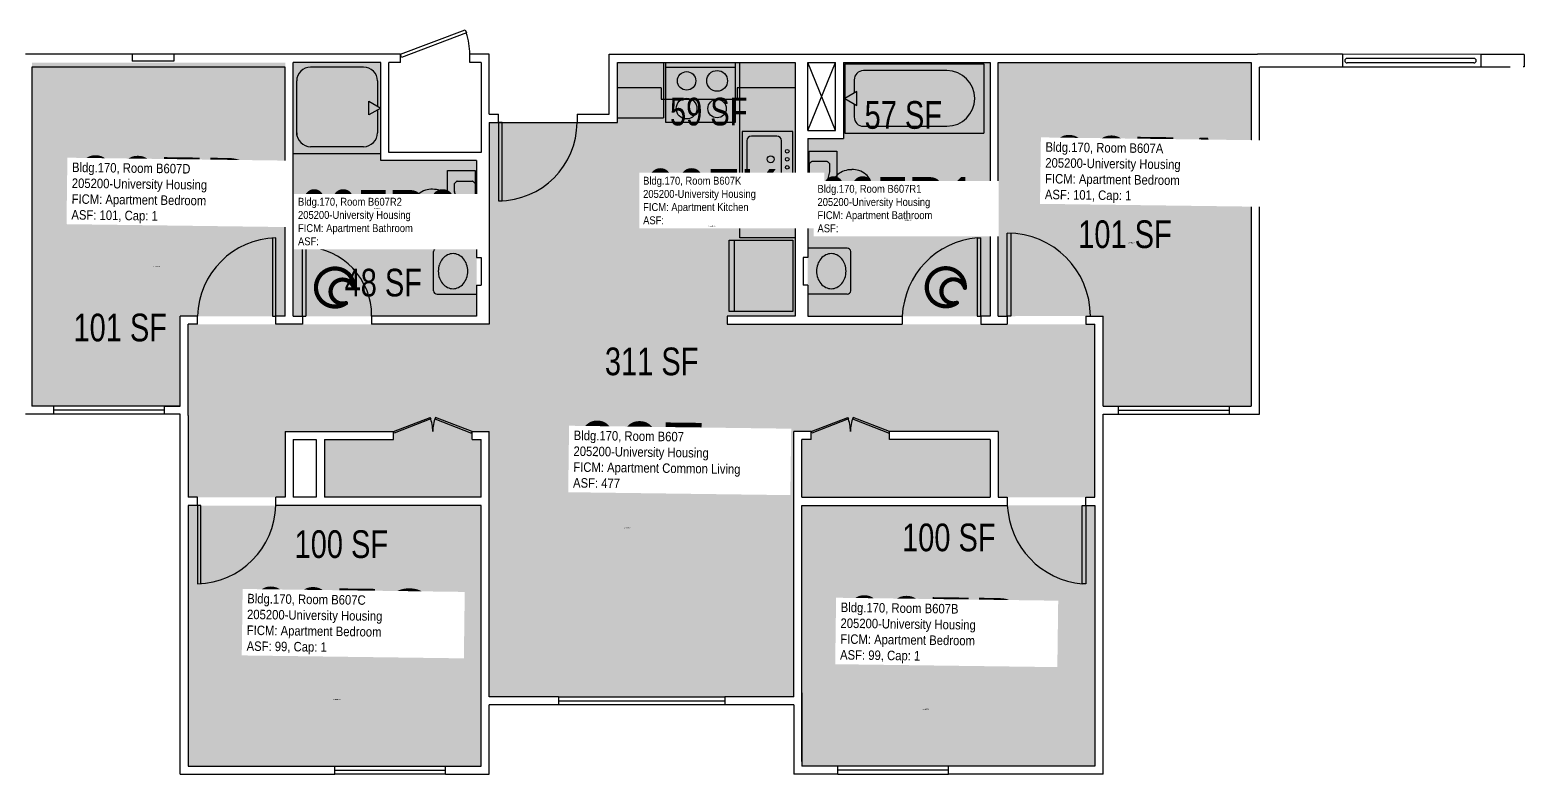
# Model space of a CAD drawing. Header units: inches. Extents: x -89 to 3167, y -84 to 1655.
# Drawn here: x 2012 to 2660, y -50 to 272 of the extents above; entities that cross this region are included whole.
import ezdxf
from ezdxf.enums import TextEntityAlignment as Align

# ---------------------------------------------------------------- set-up
doc = ezdxf.new("R2010")
doc.units = ezdxf.units.IN
doc.header["$LTSCALE"] = 10
doc.header["$MEASUREMENT"] = 0
doc.layers.get('0').update_dxf_attribs({"linetype": 'CONTINUOUS'})
for name, color, linetype in [('A-DOOR', 2, 'CONTINUOUS'), ('A-FLOR', 3, 'CONTINUOUS'), ('A-GLAZ', 1, 'CONTINUOUS'), ('A-IDEN-ICON', 4, 'CONTINUOUS'), ('A-IDEN-RNUM', 7, 'CONTINUOUS'), ('A-IDEN-SNUM', 4, 'CONTINUOUS'), ('A-IDEN-VNUM', 4, 'CONTINUOUS'), ('A-WALL', 5, 'CONTINUOUS'), ('AREA-TEXT', 3, 'CONTINUOUS'), ('Rooms-Category-Color', 7, 'CONTINUOUS'), ('Rooms-College-Color', 7, 'CONTINUOUS'), ('Rooms-Department-Color', 7, 'CONTINUOUS'), ('Rooms-Division-Color', 7, 'CONTINUOUS'), ('Rooms-Information', 7, 'CONTINUOUS')]:
    doc.layers.add(name, color=color, linetype=linetype)
doc.styles.add('CP_AREA', font='arial.ttf', dxfattribs={"height": 15})
doc.styles.add('CP_ROOMSNUMBER', font='arial.ttf', dxfattribs={"height": 1})
doc.styles.add('CP_ROOMVNUMBER', font='arial.ttf', dxfattribs={"width": 0.85, "height": 0.075})

# ---------------------------------------------------------------- blocks, each defined once
blk = doc.blocks.new('CPBATH')
at = {"color": 0, "linetype": 'ByBlock', "const_width": 0.0127}
for points in [[(0.0571, 0.0168, 0.861492), (-0.0551, 0, 1)], [(-0.0551, 0, 0.726902), (0.0487, -0.0337, 1)], [(0.0571, 0.0168, 0.729002), (-0.0084, -0.0042, 1)], [(-0.0084, -0.0042, 0.609468), (0.0487, -0.0337, 1)]]:
    blk.add_lwpolyline(points, format="xyb", dxfattribs=at)
at = {"color": 0, "linetype": 'ByBlock', "const_width": 0.00637}
for points in [[(0.0544, 0.0152, 1), (0.0599, 0.0184, 1)], [(0.0459, -0.0353, 1), (0.0515, -0.0321, 1)]]:
    blk.add_lwpolyline(points, format="xyb", close=True, dxfattribs=at)

msp = doc.modelspace()

# ---------------------------------------------------------------- hatches: boundary and pattern name
at = {"layer": 'Rooms-Category-Color', "true_color": 0x728ef3}
for points in [[(2077.59, 108.98), (2013.34, 108.96), (2013.3, 257.96), (2123.05, 257.99), (2123.08, 147.99), (2077.58, 147.98)], [(2164.46, 258.06), (2164.46, 215.56), (2205.96, 215.56), (2205.96, 148.06), (2126.46, 148.06), (2126.46, 258.06)], [(2266.96, 258.06), (2343.96, 258.06), (2343.96, 148.06), (2266.96, 148.06)], [(2364.96, 258.06), (2428.46, 258.06), (2428.46, 148.06), (2349.46, 148.06), (2349.46, 225.06), (2364.96, 225.06)], [(2432.05, 258.06), (2541.8, 258.08), (2541.84, 109.08), (2477.59, 109.07), (2477.58, 148.07), (2432.08, 148.06)], [(2080.96, 69.56), (2080.96, 144.56), (2211.46, 144.56), (2211.46, 232.06), (2266.96, 232.06), (2266.96, 148.06), (2314.47, 148.06), (2314.47, 144.56), (2473.96, 144.56), (2473.96, 69.56), (2431.96, 69.56), (2431.96, 98.06), (2384.96, 98.06), (2384.96, 94.56), (2428.46, 94.56), (2428.46, 69.56), (2346.96, 69.56), (2346.96, 94.56), (2350.96, 94.56), (2350.96, 98.06), (2343.46, 98.06), (2343.46, -16.94), (2211.46, -16.94), (2211.46, 98.06), (2203.96, 98.06), (2203.96, 94.56), (2207.96, 94.56), (2207.96, 69.56), (2139.96, 69.56), (2139.96, 94.56), (2169.96, 94.56), (2169.96, 98.06), (2122.96, 98.06), (2122.96, 69.56)], [(2208.1, 66.01), (2081.1, 65.98), (2081.13, -47.02), (2208.13, -46.99)], [(2347.1, 66.04), (2474.1, 66.07), (2474.13, -46.93), (2347.13, -46.96)]]:
    msp.add_hatch(color=171, dxfattribs=at).paths.add_polyline_path(points)
at = {"layer": 'Rooms-College-Color', "true_color": 0xadadad}
for points in [[(2077.59, 108.98), (2013.34, 108.96), (2013.3, 257.96), (2123.05, 257.99), (2123.08, 147.99), (2077.58, 147.98)], [(2164.46, 258.06), (2164.46, 215.56), (2205.96, 215.56), (2205.96, 148.06), (2126.46, 148.06), (2126.46, 258.06)], [(2266.96, 258.06), (2343.96, 258.06), (2343.96, 148.06), (2266.96, 148.06)], [(2364.96, 258.06), (2428.46, 258.06), (2428.46, 148.06), (2349.46, 148.06), (2349.46, 225.06), (2364.96, 225.06)], [(2432.05, 258.06), (2541.8, 258.08), (2541.84, 109.08), (2477.59, 109.07), (2477.58, 148.07), (2432.08, 148.06)], [(2080.96, 69.56), (2080.96, 144.56), (2211.46, 144.56), (2211.46, 232.06), (2266.96, 232.06), (2266.96, 148.06), (2314.47, 148.06), (2314.47, 144.56), (2473.96, 144.56), (2473.96, 69.56), (2431.96, 69.56), (2431.96, 98.06), (2384.96, 98.06), (2384.96, 94.56), (2428.46, 94.56), (2428.46, 69.56), (2346.96, 69.56), (2346.96, 94.56), (2350.96, 94.56), (2350.96, 98.06), (2343.46, 98.06), (2343.46, -16.94), (2211.46, -16.94), (2211.46, 98.06), (2203.96, 98.06), (2203.96, 94.56), (2207.96, 94.56), (2207.96, 69.56), (2139.96, 69.56), (2139.96, 94.56), (2169.96, 94.56), (2169.96, 98.06), (2122.96, 98.06), (2122.96, 69.56)], [(2208.1, 66.01), (2081.1, 65.98), (2081.13, -47.02), (2208.13, -46.99)], [(2347.1, 66.04), (2474.1, 66.07), (2474.13, -46.93), (2347.13, -46.96)]]:
    msp.add_hatch(color=253, dxfattribs=at).paths.add_polyline_path(points)
at = {"layer": 'Rooms-Department-Color', "true_color": 0x604aed}
for points in [[(2077.59, 108.98), (2013.34, 108.96), (2013.3, 257.96), (2123.05, 257.99), (2123.08, 147.99), (2077.58, 147.98)], [(2164.46, 258.06), (2164.46, 215.56), (2205.96, 215.56), (2205.96, 148.06), (2126.46, 148.06), (2126.46, 258.06)], [(2266.96, 258.06), (2343.96, 258.06), (2343.96, 148.06), (2266.96, 148.06)], [(2364.96, 258.06), (2428.46, 258.06), (2428.46, 148.06), (2349.46, 148.06), (2349.46, 225.06), (2364.96, 225.06)], [(2432.05, 258.06), (2541.8, 258.08), (2541.84, 109.08), (2477.59, 109.07), (2477.58, 148.07), (2432.08, 148.06)], [(2080.96, 69.56), (2080.96, 144.56), (2211.46, 144.56), (2211.46, 232.06), (2266.96, 232.06), (2266.96, 148.06), (2314.47, 148.06), (2314.47, 144.56), (2473.96, 144.56), (2473.96, 69.56), (2431.96, 69.56), (2431.96, 98.06), (2384.96, 98.06), (2384.96, 94.56), (2428.46, 94.56), (2428.46, 69.56), (2346.96, 69.56), (2346.96, 94.56), (2350.96, 94.56), (2350.96, 98.06), (2343.46, 98.06), (2343.46, -16.94), (2211.46, -16.94), (2211.46, 98.06), (2203.96, 98.06), (2203.96, 94.56), (2207.96, 94.56), (2207.96, 69.56), (2139.96, 69.56), (2139.96, 94.56), (2169.96, 94.56), (2169.96, 98.06), (2122.96, 98.06), (2122.96, 69.56)], [(2208.1, 66.01), (2081.1, 65.98), (2081.13, -47.02), (2208.13, -46.99)], [(2347.1, 66.04), (2474.1, 66.07), (2474.13, -46.93), (2347.13, -46.96)]]:
    msp.add_hatch(color=173, dxfattribs=at).paths.add_polyline_path(points)
at = {"layer": 'Rooms-Division-Color', "true_color": 0x604aed}
for points in [[(2077.59, 108.98), (2013.34, 108.96), (2013.3, 257.96), (2123.05, 257.99), (2123.08, 147.99), (2077.58, 147.98)], [(2164.46, 258.06), (2164.46, 215.56), (2205.96, 215.56), (2205.96, 148.06), (2126.46, 148.06), (2126.46, 258.06)], [(2266.96, 258.06), (2343.96, 258.06), (2343.96, 148.06), (2266.96, 148.06)], [(2364.96, 258.06), (2428.46, 258.06), (2428.46, 148.06), (2349.46, 148.06), (2349.46, 225.06), (2364.96, 225.06)], [(2432.05, 258.06), (2541.8, 258.08), (2541.84, 109.08), (2477.59, 109.07), (2477.58, 148.07), (2432.08, 148.06)], [(2080.96, 69.56), (2080.96, 144.56), (2211.46, 144.56), (2211.46, 232.06), (2266.96, 232.06), (2266.96, 148.06), (2314.47, 148.06), (2314.47, 144.56), (2473.96, 144.56), (2473.96, 69.56), (2431.96, 69.56), (2431.96, 98.06), (2384.96, 98.06), (2384.96, 94.56), (2428.46, 94.56), (2428.46, 69.56), (2346.96, 69.56), (2346.96, 94.56), (2350.96, 94.56), (2350.96, 98.06), (2343.46, 98.06), (2343.46, -16.94), (2211.46, -16.94), (2211.46, 98.06), (2203.96, 98.06), (2203.96, 94.56), (2207.96, 94.56), (2207.96, 69.56), (2139.96, 69.56), (2139.96, 94.56), (2169.96, 94.56), (2169.96, 98.06), (2122.96, 98.06), (2122.96, 69.56)], [(2208.1, 66.01), (2081.1, 65.98), (2081.13, -47.02), (2208.13, -46.99)], [(2347.1, 66.04), (2474.1, 66.07), (2474.13, -46.93), (2347.13, -46.96)]]:
    msp.add_hatch(color=173, dxfattribs=at).paths.add_polyline_path(points)

# ---------------------------------------------------------------- linework, layer by layer
for p, q in [((2156.96, 256.03), (2133.96, 256.03)), ((2286.96, 258.06), (2286.96, 234.06)), ((2287.96, 232.06), (2287.96, 258.06)), ((2287.96, 255.99), (2317.96, 255.99)), ((2317.96, 258.06), (2317.96, 232.06)), ((2319.96, 182.06), (2319.96, 258.06)), ((2365.58, 257.44), (2365.58, 227.44)), ((2365.58, 257.44), (2425.83, 257.44)), ((2409.77, 254.49), (2373.62, 254.49)), ((2425.83, 257.44), (2425.83, 227.44)), ((2127.96, 226.53), (2127.96, 250.03)), ((2162.96, 250.03), (2162.96, 239.15)), ((2285.96, 246.99), (2266.96, 246.99)), ((2285.96, 246.99), (2285.96, 242.06)), ((2343.96, 246.99), (2318.89, 246.99)), ((2318.89, 246.99), (2318.89, 242.06)), ((2369.6, 250.47), (2369.6, 244.76)), ((2159.26, 235.28), (2159.26, 241.28)), ((2159.26, 241.28), (2164.46, 238.28)), ((2285.96, 242.06), (2318.89, 242.06)), ((2370.78, 245.44), (2365.58, 242.44)), ((2365.58, 242.44), (2370.78, 239.44)), ((2369.6, 240.12), (2369.6, 234.4)), ((2370.78, 239.44), (2370.78, 245.44)), ((2164.46, 238.28), (2159.26, 235.28)), ((2162.96, 237.42), (2162.96, 227.53)), ((2266.96, 234.06), (2286.96, 234.06)), ((2317.96, 232.06), (2287.96, 232.06)), ((2321.05, 228.11), (2321.05, 204.11)), ((2343.05, 228.11), (2321.05, 228.11)), ((2343.05, 204.11), (2343.05, 228.11)), ((2365.58, 227.44), (2425.83, 227.44)), ((2373.62, 230.39), (2409.77, 230.39)), ((2156.96, 221.53), (2133.96, 221.53)), ((2323.05, 224.11), (2323.05, 208.11)), ((2336.05, 226.11), (2325.05, 226.11)), ((2338.05, 208.11), (2338.05, 224.11)), ((2126.46, 218.56), (2164.46, 218.56)), ((2350.08, 219.65), (2362.08, 219.65)), ((2350.08, 189.65), (2350.08, 219.65)), ((2350.96, 214.94), (2350.08, 214.06)), ((2350.08, 214.06), (2350.08, 195.24)), ((2357.91, 215.06), (2351.26, 215.06)), ((2359.08, 214.06), (2358.21, 214.94)), ((2359.08, 210.56), (2359.08, 214.06)), ((2362.08, 219.65), (2362.08, 189.65)), ((2193.33, 211.15), (2205.33, 211.15)), ((2193.33, 181.15), (2193.33, 211.15)), ((2205.33, 211.15), (2205.33, 181.15)), ((2358.1, 207.12), (2359.08, 210.56)), ((2196.33, 205.56), (2197.21, 206.44)), ((2196.33, 202.12), (2196.33, 205.56)), ((2197.32, 198.62), (2196.35, 202.01)), ((2197.51, 206.56), (2204.16, 206.56)), ((2204.46, 206.44), (2205.33, 205.56)), ((2205.33, 205.56), (2205.33, 186.74)), ((2343.05, 204.11), (2321.05, 204.11)), ((2336.05, 206.11), (2325.05, 206.11)), ((2358.08, 202.12), (2358.08, 207)), ((2359.08, 198.56), (2358.1, 202.01)), ((2197.33, 193.62), (2197.33, 198.5)), ((2350.21, 194.94), (2351.08, 194.06)), ((2358.08, 194.06), (2358.96, 194.94)), ((2359.08, 195.24), (2359.08, 198.56)), ((2196.33, 186.74), (2196.33, 190)), ((2196.35, 190.12), (2197.32, 193.51)), ((2362.08, 189.65), (2350.08, 189.65)), ((2351.08, 194.06), (2358.08, 194.06)), ((2197.33, 185.56), (2196.46, 186.44)), ((2204.16, 185.56), (2197.33, 185.56)), ((2205.21, 186.44), (2204.46, 185.69)), ((2343.96, 182.06), (2319.96, 182.06)), ((2187.33, 159.06), (2187.33, 176.06)), ((2188.83, 177.56), (2205.96, 177.56)), ((2205.33, 181.15), (2193.33, 181.15)), ((2315.46, 150.06), (2315.46, 181.06)), ((2315.46, 181.06), (2342.96, 181.06)), ((2317.71, 150.06), (2317.71, 181.06)), ((2342.96, 181.06), (2342.96, 150.06)), ((2366.57, 177.56), (2349.45, 177.56)), ((2368.07, 159.06), (2368.07, 176.06)), ((2188.83, 157.56), (2205.96, 157.56)), ((2366.57, 157.56), (2349.45, 157.56)), ((2342.96, 150.06), (2315.46, 150.06))]:
    msp.add_line(p, q)
for centre, radius in [((2296.96, 250.06), 4), ((2310.18, 250.06), 4.5), ((2296.96, 238.06), 4.5), ((2310.18, 238.06), 4), ((2340.55, 219.56), 0.791), ((2333.43, 216.06), 1.5), ((2340.55, 216.06), 0.791), ((2340.55, 212.56), 0.791)]:
    msp.add_circle(centre, radius)
for centre, radius, start, end in [((2133.96, 250.03), 6, 90, 180), ((2156.96, 250.03), 6, 0, 90), ((2373.62, 250.47), 4.02, 90, 180), ((2409.77, 242.44), 12.05, 270, 90), ((2373.62, 234.4), 4.02, 180, 270), ((2133.96, 227.53), 6, 180, 270), ((2156.96, 227.53), 6, 270, 0), ((2325.05, 224.11), 2, 90, 180), ((2336.05, 224.11), 2, 0, 90), ((2351.26, 214.64), 0.418, 90, 135), ((2357.91, 214.64), 0.418, 45, 90), ((2325.05, 208.11), 2, 180, 270), ((2336.05, 208.11), 2, 270, 0), ((2367.19, 203.91), 7.26, 129.47246, 153.29881), ((2368.03, 202.88), 8.59, 108.83538, 129.47246), ((2368.58, 201.27), 10.29, 90, 108.83538), ((2369.1, 203.71), 7.87, 71.16462, 93.77544), ((2368.6, 202.23), 9.43, 50.52754, 71.16462), ((2369.98, 203.91), 7.26, 26.70119, 50.52754), ((2185.44, 195.41), 7.26, 129.47246, 153.29881), ((2186.82, 193.73), 9.43, 108.83538, 129.47246), ((2186.32, 195.21), 7.87, 86.22456, 108.83538), ((2186.83, 192.77), 10.29, 71.16462, 90), ((2187.38, 194.38), 8.59, 50.52754, 71.16462), ((2188.23, 195.41), 7.26, 26.70119, 50.52754), ((2196.75, 202.12), 0.418, 180, 195.9454), ((2197.51, 206.14), 0.418, 90, 135), ((2204.16, 206.14), 0.418, 45, 90), ((2358.5, 207), 0.418, 164.0546, 180), ((2358.5, 202.12), 0.418, 180, 195.9454), ((2365.89, 204.56), 5.8, 153.29881, 180), ((2365.89, 204.56), 5.8, 180, 206.70119), ((2367.19, 205.22), 7.26, 206.70119, 230.52754), ((2369.98, 205.22), 7.26, 309.47246, 333.29881), ((2371.28, 204.56), 5.8, 0, 26.70119), ((2371.28, 204.56), 5.8, 333.29881, 0), ((2184.14, 196.06), 5.8, 153.29881, 180), ((2184.14, 196.06), 5.8, 180, 206.70119), ((2189.53, 196.06), 5.8, 0, 26.70119), ((2189.53, 196.06), 5.8, 333.29881, 0), ((2196.92, 198.5), 0.418, 0, 15.9454), ((2350.5, 195.24), 0.418, 180, 225), ((2358.67, 195.24), 0.418, 315, 0), ((2368.03, 206.24), 8.59, 230.52754, 251.16462), ((2368.58, 207.86), 10.29, 251.16462, 270), ((2368.58, 207.86), 10.29, 270, 288.83538), ((2369.13, 206.24), 8.59, 288.83538, 309.47246), ((2185.44, 196.72), 7.26, 206.70119, 230.52754), ((2186.28, 197.74), 8.59, 230.52754, 251.16462), ((2186.83, 199.36), 10.29, 251.16462, 270), ((2186.83, 199.36), 10.29, 270, 288.83538), ((2187.38, 197.74), 8.59, 288.83538, 309.47246), ((2188.23, 196.72), 7.26, 309.47246, 333.29881), ((2196.92, 193.62), 0.418, 344.0546, 0), ((2196.75, 186.74), 0.418, 180, 225), ((2204.16, 185.98), 0.418, 270, 315), ((2204.92, 186.74), 0.418, 315, 0), ((2188.83, 176.06), 1.5, 90, 180), ((2195.73, 169.74), 5.42, 90, 116.19159), ((2195.73, 169.74), 5.42, 63.80841, 90), ((2359.67, 169.74), 5.42, 90, 116.19159), ((2359.67, 169.74), 5.42, 63.80841, 90), ((2366.57, 176.06), 1.5, 0, 90), ((2198.34, 167.56), 9, 160.77064, 180), ((2197.06, 168.01), 7.65, 139.89909, 160.77064), ((2196.25, 168.69), 6.59, 116.19159, 139.89909), ((2195.22, 168.69), 6.59, 40.10091, 63.80841), ((2194.41, 168.01), 7.65, 19.22936, 40.10091), ((2193.13, 167.56), 9, 0, 19.22936), ((2362.27, 167.56), 9, 160.77064, 180), ((2361, 168.01), 7.65, 139.89909, 160.77064), ((2360.19, 168.69), 6.59, 116.19159, 139.89909), ((2359.15, 168.69), 6.59, 40.10091, 63.80841), ((2358.34, 168.01), 7.65, 19.22936, 40.10091), ((2357.07, 167.56), 9, 0, 19.22936), ((2198.34, 167.56), 9, 180, 199.22936), ((2197.06, 167.12), 7.65, 199.22936, 220.10091), ((2196.25, 166.44), 6.59, 220.10091, 243.80841), ((2195.22, 166.44), 6.59, 296.19159, 319.89909), ((2194.41, 167.12), 7.65, 319.89909, 340.77064), ((2193.13, 167.56), 9, 340.77064, 0), ((2362.27, 167.56), 9, 180, 199.22936), ((2361, 167.12), 7.65, 199.22936, 220.10091), ((2360.19, 166.44), 6.59, 220.10091, 243.80841), ((2359.15, 166.44), 6.59, 296.19159, 319.89909), ((2358.34, 167.12), 7.65, 319.89909, 340.77064), ((2357.07, 167.56), 9, 340.77064, 0), ((2188.83, 159.06), 1.5, 180, 270), ((2195.73, 165.38), 5.42, 243.80841, 270), ((2195.73, 165.38), 5.42, 270, 296.19159), ((2359.67, 165.38), 5.42, 243.80841, 270), ((2359.67, 165.38), 5.42, 270, 296.19159), ((2366.57, 159.06), 1.5, 270, 0)]:
    msp.add_arc(centre, radius, start, end)
at = {"layer": 'A-DOOR'}
for p, q in [((2172.96, 261.56), (2201.03, 272.15)), ((2201.03, 272.15), (2201.53, 270.83)), ((2201.53, 270.83), (2173.46, 260.24)), ((2173.46, 260.24), (2172.96, 261.56)), ((2215.46, 232.06), (2249.46, 232.06)), ((2216.96, 232.06), (2215.46, 232.06)), ((2215.46, 232.06), (2215.46, 198.06)), ((2216.96, 198.06), (2216.96, 232.06)), ((2215.46, 198.06), (2216.96, 198.06)), ((2117.46, 182.06), (2117.46, 148.06)), ((2118.96, 148.06), (2118.96, 182.06)), ((2422.96, 182.06), (2422.96, 148.06)), ((2422.96, 182.06), (2424.46, 182.06)), ((2424.46, 148.06), (2424.46, 182.06)), ((2435.96, 148.06), (2435.96, 184.06)), ((2437.46, 184.06), (2437.46, 148.06)), ((2130.46, 148.06), (2130.46, 178.06)), ((2130.46, 178.06), (2131.96, 178.06)), ((2131.96, 178.06), (2131.96, 148.06)), ((2117.46, 148.06), (2118.96, 148.06)), ((2130.46, 148.06), (2131.96, 148.06)), ((2422.96, 148.06), (2424.46, 148.06)), ((2437.46, 148.06), (2435.96, 148.06)), ((2169.96, 98.06), (2185.83, 104.15)), ((2185.83, 104.15), (2186.09, 103.49)), ((2188.09, 104.15), (2187.83, 103.49)), ((2203.96, 98.06), (2188.09, 104.15)), ((2350.96, 98.06), (2366.83, 104.15)), ((2366.83, 104.15), (2367.09, 103.49)), ((2369.09, 104.15), (2368.83, 103.49)), ((2384.96, 98.06), (2369.09, 104.15)), ((2170.21, 97.4), (2169.96, 98.06)), ((2186.09, 103.49), (2170.21, 97.4)), ((2187.83, 103.49), (2203.71, 97.4)), ((2203.71, 97.4), (2203.96, 98.06)), ((2351.21, 97.4), (2350.96, 98.06)), ((2367.09, 103.49), (2351.21, 97.4)), ((2368.83, 103.49), (2384.71, 97.4)), ((2384.71, 97.4), (2384.96, 98.06)), ((2084.96, 66.06), (2084.96, 32.06)), ((2086.46, 66.06), (2084.96, 66.06)), ((2086.46, 32.06), (2086.46, 66.06)), ((2468.46, 66.06), (2469.96, 66.06)), ((2468.46, 32.06), (2468.46, 66.06)), ((2469.96, 66.06), (2469.96, 32.06)), ((2469.96, 32.06), (2468.46, 32.06))]:
    msp.add_line(p, q, dxfattribs=at)
for centre, radius, start, end in [((2175.76, 261.93), 27.2, 359.22408, 19.05218), ((2215.46, 232.06), 34, 270, 0), ((2119.92, 147.1), 34.97, 91.57576, 178.42424), ((2426.06, 146.56), 35.64, 94.99827, 177.58607), ((2435.96, 148.06), 36, 0, 90), ((2130.69, 148.32), 29.77, 359.51034, 87.55206), ((2169.96, 98.06), 17, 0, 20.97746), ((2203.96, 98.06), 17, 159.02254, 180), ((2350.96, 98.06), 17, 0, 20.97746), ((2384.96, 98.06), 17, 159.02254, 180), ((2084, 67.02), 34.97, 271.57576, 358.42424), ((2471.6, 67.6), 35.67, 182.4645, 264.95117)]:
    msp.add_arc(centre, radius, start, end, dxfattribs=at)
at = {"layer": 'A-FLOR'}
for p, q in [((2638.21, 259.81), (2583.21, 259.81)), ((2361.46, 228.56), (2349.46, 258.06)), ((2349.46, 228.56), (2361.46, 258.06)), ((2638.21, 257.81), (2583.21, 257.81))]:
    msp.add_line(p, q, dxfattribs=at)
at = {"layer": 'A-FLOR', "extrusion": (-0.001852, 1.34646e-09, 0.999998)}
for centre, start, end in [((2583.2, 258.81, -4.78), 89.99996, 269.99996), ((2638.2, 258.81, -4.89), 269.99996, 89.99996)]:
    msp.add_arc(centre, 1, start, end, dxfattribs=at)
at = {"layer": 'A-GLAZ'}
for p, q in [((2070.71, 109.06), (2022.71, 109.06)), ((2070.71, 107.31), (2022.71, 107.31)), ((2070.71, 105.56), (2022.71, 105.56)), ((2484.21, 109.06), (2532.21, 109.06)), ((2484.21, 107.31), (2532.21, 107.31)), ((2484.21, 105.56), (2532.21, 105.56)), ((2241.46, -16.94), (2313.46, -16.94)), ((2241.46, -18.69), (2313.46, -18.69)), ((2313.46, -20.44), (2241.46, -20.44)), ((2144.46, -46.94), (2192.46, -46.94)), ((2144.46, -48.69), (2192.46, -48.69)), ((2192.46, -50.44), (2144.46, -50.44)), ((2410.46, -46.94), (2362.46, -46.94)), ((2410.46, -48.69), (2362.46, -48.69)), ((2362.46, -50.44), (2410.46, -50.44))]:
    msp.add_line(p, q, dxfattribs=at)
at = {"layer": 'A-WALL'}
for p, q in [((2056.71, 261.56), (2010.46, 261.56)), ((2056.71, 261.56), (2056.71, 258.56)), ((2074.71, 261.56), (2056.71, 261.56)), ((2172.96, 261.56), (2074.71, 261.56)), ((2074.71, 261.56), (2074.71, 258.56)), ((2172.96, 258.06), (2172.96, 261.56)), ((2211.46, 261.56), (2202.96, 261.56)), ((2202.96, 258.06), (2202.96, 261.56)), ((2211.46, 235.56), (2211.46, 261.56)), ((2263.46, 261.56), (2544.46, 261.56)), ((2263.46, 235.56), (2263.46, 261.56)), ((2581.21, 261.56), (2544.46, 261.56)), ((2641.21, 261.55), (2581.21, 261.56)), ((2581.21, 261.56), (2581.21, 256.06)), ((2641.21, 261.55), (2641.21, 256.06)), ((2659.94, 261.54), (2641.21, 261.55)), ((2659.94, 261.54), (2659.95, 256.07)), ((2013.21, 256.06), (2013.21, 109.06)), ((2122.96, 256.06), (2013.21, 256.06)), ((2074.71, 258.56), (2056.71, 258.56)), ((2122.96, 148.06), (2122.96, 256.06)), ((2126.46, 148.06), (2126.46, 258.06)), ((2164.46, 258.06), (2126.46, 258.06)), ((2164.46, 215.56), (2164.46, 258.06)), ((2167.96, 219.06), (2167.96, 258.06)), ((2172.96, 258.06), (2167.96, 258.06)), ((2207.96, 258.06), (2202.96, 258.06)), ((2207.96, 258.06), (2207.96, 219.06)), ((2266.96, 232.06), (2266.96, 258.06)), ((2266.96, 258.06), (2343.96, 258.06)), ((2343.96, 258.06), (2343.96, 148.06)), ((2349.46, 228.56), (2349.46, 258.06)), ((2349.46, 258.06), (2361.46, 258.06)), ((2361.46, 228.56), (2361.46, 258.06)), ((2364.96, 258.06), (2364.96, 225.06)), ((2364.96, 258.06), (2428.46, 258.06)), ((2428.46, 258.06), (2428.46, 148.06)), ((2431.96, 148.06), (2431.96, 258.06)), ((2431.96, 258.06), (2541.71, 258.06)), ((2541.71, 258.06), (2541.71, 109.06)), ((2581.21, 256.06), (2545.21, 256.06)), ((2545.21, 105.56), (2545.21, 256.06)), ((2641.21, 256.06), (2581.21, 256.06)), ((2653.97, 256.04), (2641.21, 256.06)), ((2659.95, 256.07), (2659.55, 256.07)), ((2211.46, 235.56), (2215.46, 235.56)), ((2215.46, 232.06), (2215.46, 235.56)), ((2249.46, 235.56), (2249.46, 232.06)), ((2249.46, 235.56), (2263.46, 235.56)), ((2211.46, 232.06), (2215.46, 232.06)), ((2211.46, 232.06), (2211.46, 144.56)), ((2249.46, 232.06), (2266.96, 232.06)), ((2349.46, 228.56), (2361.46, 228.56)), ((2349.46, 225.06), (2349.46, 173.56)), ((2349.46, 225.06), (2364.96, 225.06)), ((2205.96, 215.56), (2164.46, 215.56)), ((2207.96, 219.06), (2167.96, 219.06)), ((2205.96, 215.56), (2205.96, 173.56)), ((2205.96, 173.56), (2207.96, 173.56)), ((2207.96, 173.56), (2207.96, 161.56)), ((2347.45, 173.56), (2347.45, 161.56)), ((2349.46, 173.56), (2347.45, 173.56)), ((2205.96, 161.56), (2207.96, 161.56)), ((2205.96, 161.56), (2205.96, 148.06)), ((2349.46, 161.56), (2347.45, 161.56)), ((2349.46, 161.56), (2349.46, 148.06)), ((2077.46, 109.06), (2077.46, 148.06)), ((2084.96, 148.06), (2077.46, 148.06)), ((2080.96, 105.06), (2080.96, 144.56)), ((2084.96, 144.56), (2080.96, 144.56)), ((2084.96, 144.56), (2084.96, 148.06)), ((2122.96, 148.06), (2118.96, 148.06)), ((2118.96, 144.56), (2118.96, 148.06)), ((2130.46, 144.56), (2118.96, 144.56)), ((2126.46, 148.06), (2130.46, 148.06)), ((2130.46, 148.06), (2130.46, 144.56)), ((2130.46, 148.06), (2130.46, 144.56)), ((2205.96, 148.06), (2160.46, 148.06)), ((2160.46, 148.06), (2160.46, 144.56)), ((2211.46, 144.56), (2160.46, 144.56)), ((2343.96, 148.06), (2314.47, 148.06)), ((2314.47, 148.06), (2314.47, 144.56)), ((2314.47, 144.56), (2343.96, 144.56)), ((2343.96, 144.56), (2390.46, 144.56)), ((2349.46, 148.06), (2390.46, 148.06)), ((2367.08, 148.06), (2386.46, 148.06)), ((2390.46, 148.06), (2390.46, 144.56)), ((2428.46, 148.06), (2424.46, 148.06)), ((2424.46, 148.06), (2424.46, 144.56)), ((2424.46, 144.56), (2435.96, 144.56)), ((2431.96, 148.06), (2435.96, 148.06)), ((2435.96, 148.06), (2435.96, 144.56)), ((2435.96, 148.06), (2435.96, 144.56)), ((2469.96, 148.06), (2477.46, 148.06)), ((2469.96, 148.06), (2469.96, 144.56)), ((2469.96, 144.56), (2473.96, 144.56)), ((2473.96, 105.56), (2473.96, 144.56)), ((2477.46, 109.06), (2477.46, 148.06)), ((2022.71, 105.56), (2010.46, 105.56)), ((2022.71, 109.06), (2013.21, 109.06)), ((2022.71, 105.56), (2022.71, 109.06)), ((2070.71, 105.56), (2070.71, 109.06)), ((2077.46, 109.06), (2070.71, 109.06)), ((2070.71, 109.06), (2077.46, 109.06)), ((2077.46, 105.56), (2070.71, 105.56)), ((2077.46, -50.44), (2077.46, 105.56)), ((2080.96, 105.06), (2080.96, 69.56)), ((2473.96, 69.56), (2473.96, 105.56)), ((2477.46, 109.06), (2484.21, 109.06)), ((2477.46, 105.56), (2484.21, 105.56)), ((2477.46, -50.44), (2477.46, 105.56)), ((2484.21, 105.56), (2484.21, 109.06)), ((2532.21, 105.56), (2532.21, 109.06)), ((2532.21, 109.06), (2541.71, 109.06)), ((2532.21, 105.56), (2544.46, 105.56)), ((2544.46, 105.56), (2545.21, 105.56)), ((2122.96, 98.06), (2122.96, 69.56)), ((2122.96, 98.06), (2169.96, 98.06)), ((2169.96, 94.56), (2169.96, 98.06)), ((2203.96, 98.06), (2211.46, 98.06)), ((2203.96, 94.56), (2203.96, 98.06)), ((2211.46, -16.94), (2211.46, 98.06)), ((2343.46, -16.94), (2343.46, 98.06)), ((2350.96, 98.06), (2343.46, 98.06)), ((2350.96, 94.56), (2350.96, 98.06)), ((2431.96, 98.06), (2384.96, 98.06)), ((2384.96, 94.56), (2384.96, 98.06)), ((2431.96, 98.06), (2431.96, 69.56)), ((2126.46, 94.56), (2126.46, 69.56)), ((2126.46, 94.56), (2136.46, 94.56)), ((2136.46, 94.56), (2136.46, 69.56)), ((2139.96, 94.56), (2139.96, 69.56)), ((2139.96, 94.56), (2169.96, 94.56)), ((2203.96, 94.56), (2207.96, 94.56)), ((2207.96, 69.56), (2207.96, 94.56)), ((2346.96, 69.56), (2346.96, 94.56)), ((2350.96, 94.56), (2346.96, 94.56)), ((2428.46, 94.56), (2384.96, 94.56)), ((2428.46, 94.56), (2428.46, 69.56)), ((2084.96, 69.56), (2080.96, 69.56)), ((2084.96, 66.06), (2080.96, 66.06)), ((2080.96, 66.06), (2080.96, -46.94)), ((2084.96, 66.06), (2084.96, 69.56)), ((2122.96, 69.56), (2118.96, 69.56)), ((2118.96, 66.06), (2118.96, 69.56)), ((2207.96, 66.06), (2118.96, 66.06)), ((2136.46, 69.56), (2126.46, 69.56)), ((2207.96, 69.56), (2139.96, 69.56)), ((2207.96, -15.19), (2207.96, 66.06)), ((2346.96, 69.56), (2428.46, 69.56)), ((2346.96, -15.19), (2346.96, 66.06)), ((2346.96, 66.06), (2435.96, 66.06)), ((2431.96, 69.56), (2435.96, 69.56)), ((2435.96, 69.56), (2435.96, 66.06)), ((2469.96, 66.06), (2469.96, 69.56)), ((2469.96, 69.56), (2473.96, 69.56)), ((2469.96, 66.06), (2473.96, 66.06)), ((2473.96, 66.06), (2473.96, -46.94)), ((2207.96, -46.94), (2207.96, -15.19)), ((2241.46, -16.94), (2211.46, -16.94)), ((2241.46, -16.94), (2241.46, -20.44)), ((2313.46, -16.94), (2313.46, -20.44)), ((2343.46, -16.94), (2313.46, -16.94)), ((2346.96, -44.94), (2346.96, -15.19)), ((2346.96, -15.19), (2346.96, -46.94)), ((2211.46, -50.44), (2211.46, -20.44)), ((2241.46, -20.44), (2211.46, -20.44)), ((2343.46, -20.44), (2313.46, -20.44)), ((2343.46, -20.44), (2343.46, -50.44)), ((2077.46, -50.44), (2144.46, -50.44)), ((2080.96, -46.94), (2144.46, -46.94)), ((2144.46, -50.44), (2144.46, -46.94)), ((2192.46, -50.44), (2192.46, -46.94)), ((2192.46, -46.94), (2207.96, -46.94)), ((2192.46, -50.44), (2211.46, -50.44)), ((2362.46, -50.44), (2343.46, -50.44)), ((2362.46, -46.94), (2346.96, -46.94)), ((2362.46, -50.44), (2362.46, -46.94)), ((2410.46, -50.44), (2410.46, -46.94)), ((2473.96, -46.94), (2410.46, -46.94)), ((2477.46, -50.44), (2410.46, -50.44))]:
    msp.add_line(p, q, dxfattribs=at)

# ---------------------------------------------------------------- block references
at = {"layer": 'A-IDEN-ICON', "xscale": 144.0000000043199, "yscale": 144.0000000043199, "zscale": 144.0000000043199, "rotation": 341.2590816520307}
for p in [(2144.27, 160.58), (2409, 160.7)]:
    msp.add_blockref('CPBATH', p, dxfattribs=at)

# ---------------------------------------------------------------- texts
at = {"layer": 'A-IDEN-RNUM', "style": 'CP_ROOMSNUMBER'}
for s, p in [('0607-R2', (2161.41, 194.54)), ('0607-R1', (2391.52, 189.5)), ('0607-K0', (2306.48, 186.9))]:
    msp.add_text(s, height=0.36, dxfattribs=at).set_placement(p)
for s, rotation, p in [('0607-A0', 359.24, (2488.44, 179.7)), ('0607-D0', 359.2, (2065.76, 169.47)), ('0607-00', 359.2, (2270.06, 55.99)), ('0607-C0', 359.24, (2143.92, -18.26)), ('0607-B0', 359.2, (2399.08, -22.44))]:
    msp.add_text(s, height=0.36, rotation=rotation, dxfattribs=at).set_placement(p)
at = {"layer": 'A-IDEN-SNUM', "style": 'CP_ROOMSNUMBER'}
for s, p in [('1700B607R2', (2161.41, 194.54)), ('1700B607R1', (2391.52, 189.5)), ('1700B607K0', (2306.48, 186.9))]:
    msp.add_text(s, height=0.36, dxfattribs=at).set_placement(p)
for s, rotation, p in [('1700B607A0', 359.24, (2488.44, 179.7)), ('1700B607D0', 359.2, (2065.76, 169.47)), ('1700B60700', 359.2, (2270.06, 55.99)), ('1700B607C0', 359.24, (2143.92, -18.26)), ('1700B607B0', 359.2, (2399.08, -22.44))]:
    msp.add_text(s, height=0.36, rotation=rotation, dxfattribs=at).set_placement(p)
at = {"layer": 'A-IDEN-VNUM', "style": 'CP_ROOMVNUMBER', "width": 0.85}
for s, rotation, p in [('607A', 359.24404, (2452.2, 197.54)), ('607D', 359.24, (2030.28, 188.73)), ('607', 359.24, (2247.73, 73.73)), ('607C', 359.24, (2106.23, 1.8)), ('607B', 359.24, (2363.44, -2))]:
    msp.add_text(s, height=28.8, rotation=rotation, dxfattribs=at).set_placement(p)
at = {"layer": 'A-IDEN-VNUM', "style": 'CP_ROOMVNUMBER'}
for s, width, p in [('607K', 0.75, (2278.12, 187.86, 0)), ('607R1', 0.7, (2353.69, 184.36)), ('607R2', 0.7, (2128.54, 178.74))]:
    msp.add_text(s, height=24, dxfattribs=dict(at, width=width)).set_placement(p)
at = {"layer": 'AREA-TEXT', "style": 'CP_AREA', "width": 0.75}
for s, p in [('59 SF', (2306.54, 236.73)), ('57 SF', (2390.88, 235.28)), ('101 SF', (2486.95, 183.58)), ('48 SF', (2165.5, 162.61)), ('101 SF', (2051.49, 143.15)), ('311 SF', (2281.82, 128.46)), ('100 SF', (2410.61, 52.16)), ('100 SF', (2147.32, 49.25))]:
    msp.add_text(s, height=12, dxfattribs=at).set_placement(p, align=Align.MIDDLE_CENTER)

# ---------------------------------------------------------------- next in the draw order: texts
at = {"layer": 'Rooms-Information', "char_height": 4.1143, "width": 92.16, "attachment_point": 7, "style": 'CP_ROOMVNUMBER', "bg_fill": 3, "box_fill_scale": 1.5, "bg_fill_color": 256, "bg_fill_true_color": 13158600, "bg_fill_transparency": 0}
for s, insert, rotation in [('Bldg.170, Room B607A^M^J205200-University Housing^M^JFICM: Apartment Bedroom^M^JASF: 101, Cap: 1', (2452.2, 197.54), 359.24404), ('Bldg.170, Room B607D^M^J205200-University Housing^M^JFICM: Apartment Bedroom^M^JASF: 101, Cap: 1', (2030.28, 188.73), 359.24), ('Bldg.170, Room B607^M^J205200-University Housing^M^JFICM: Apartment Common Living^M^JASF: 477', (2247.73, 73.73), 359.24), ('Bldg.170, Room B607C^M^J205200-University Housing^M^JFICM: Apartment Bedroom^M^JASF: 99, Cap: 1', (2106.23, 1.8), 359.24), ('Bldg.170, Room B607B^M^J205200-University Housing^M^JFICM: Apartment Bedroom^M^JASF: 99, Cap: 1', (2363.44, -2), 359.24)]:
    msp.add_mtext(s, dxfattribs=dict(at, insert=insert, rotation=rotation))
at = {"layer": 'Rooms-Information', "insert": (2278.12, 187.86, 0), "char_height": 3.4286, "width": 76.8, "attachment_point": 7, "style": 'CP_ROOMVNUMBER', "bg_fill": 3, "box_fill_scale": 1.5, "bg_fill_color": 256, "bg_fill_true_color": 13158600, "bg_fill_transparency": 0}
msp.add_mtext('Bldg.170, Room B607K^M^J205200-University Housing^M^JFICM: Apartment Kitchen^M^JASF: ', dxfattribs=at)

# ---------------------------------------------------------------- next in the draw order: texts
at = {"layer": 'Rooms-Information', "char_height": 3.4286, "width": 76.8, "attachment_point": 7, "style": 'CP_ROOMVNUMBER', "bg_fill": 3, "box_fill_scale": 1.5, "bg_fill_color": 256, "bg_fill_true_color": 13158600, "bg_fill_transparency": 0}
for s, insert in [('Bldg.170, Room B607R2^M^J205200-University Housing^M^JFICM: Apartment Bathroom^M^JASF: ', (2128.54, 178.74)), ('Bldg.170, Room B607R1^M^J205200-University Housing^M^JFICM: Apartment Bathroom^M^JASF: ', (2353.69, 184.36))]:
    msp.add_mtext(s, dxfattribs=dict(at, insert=insert))

doc.saveas('drawing.dxf')
